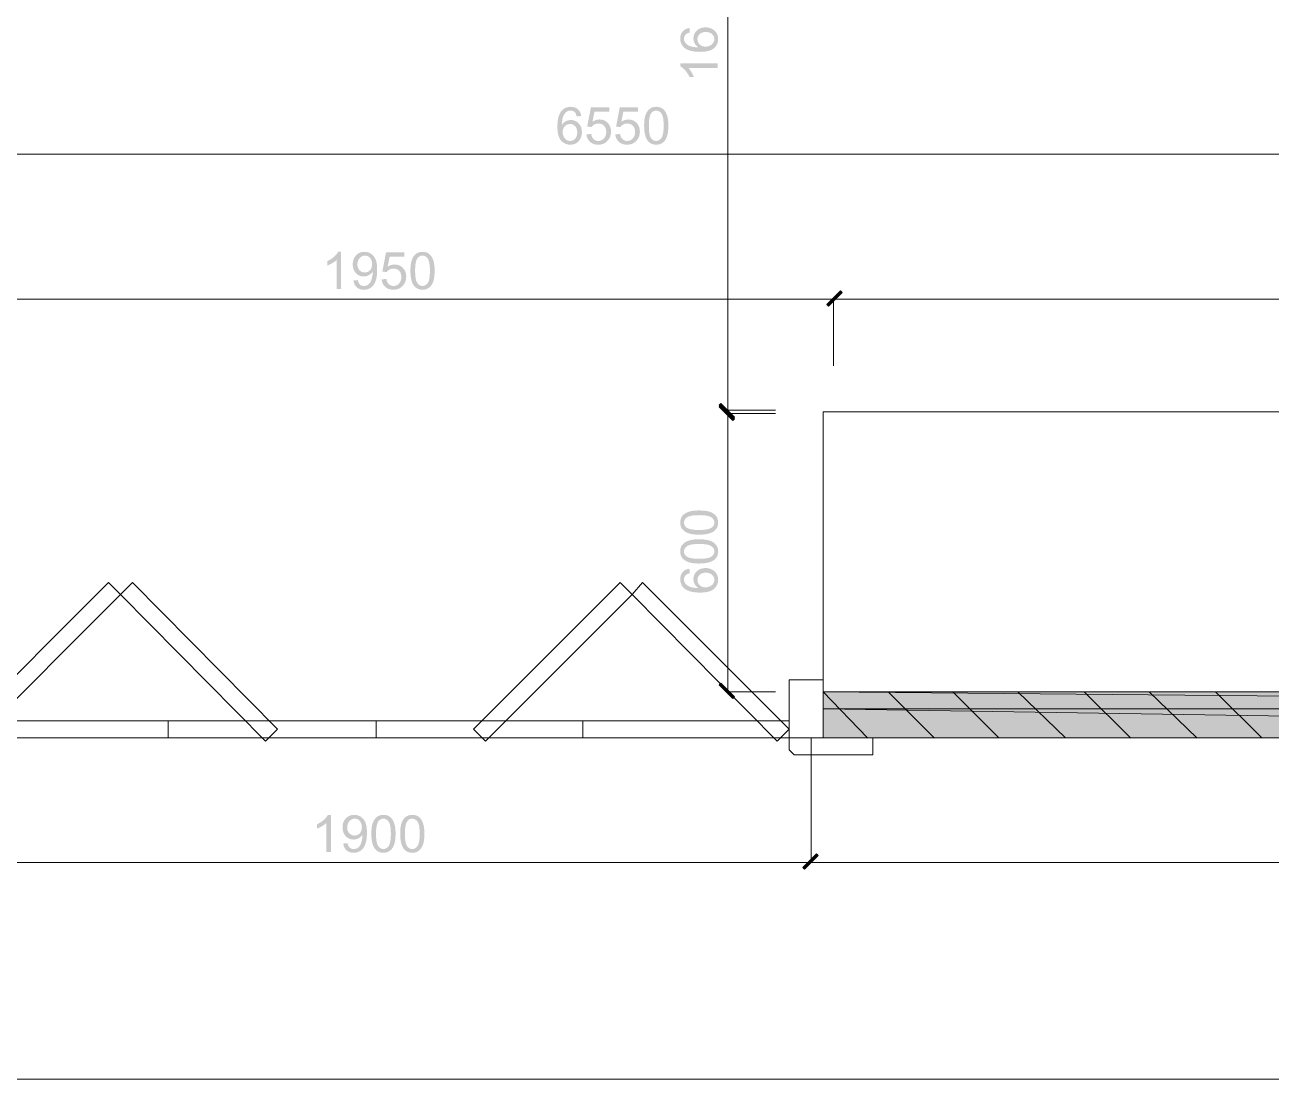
# Model space of a CAD drawing. Header units: inches. Extents: x 23 to 314, y 14 to 225.
# Drawn here: x 81.74 to 118.97, y 119.25 to 150.74 of the extents above; entities that cross this region are included whole.
import ezdxf

# ---------------------------------------------------------------- set-up
doc = ezdxf.new("R2010")
doc.units = ezdxf.units.IN
for name, color, linetype in [('BUYSER', 7, 'Continuous'), ('DIM', 7, 'Continuous'), ('KAHUYQNER', 7, 'Continuous'), ('walls', 7, 'Continuous')]:
    doc.layers.add(name, color=color, linetype=linetype)

msp = doc.modelspace()

# ---------------------------------------------------------------- hatches: boundary and pattern name
at = {"layer": 'BUYSER', "true_color": 0x939598, "transparency": 33554687}
for points in [[(160.692, 130.309), (105.595, 130.309), (105.595, 130.819), (160.692, 130.819)], [(160.692, 129.443), (105.595, 129.443), (105.595, 130.309), (160.692, 130.309)]]:
    msp.add_hatch(color=252, dxfattribs=at).paths.add_polyline_path(points, flags=0)
at = {"layer": 'DIM', "true_color": 0x6ec1dd, "transparency": 33554687}
h = msp.add_hatch(color=133, dxfattribs=at)
edge = h.paths.add_edge_path(flags=0)
edge.add_spline(control_points=[(101.597, 150.647), (101.597, 150.647), (101.608, 150.512), (101.608, 150.512), (101.555, 150.5), (101.516, 150.483), (101.492, 150.46), (101.453, 150.424), (101.433, 150.379), (101.433, 150.324), (101.433, 150.281), (101.445, 150.243), (101.47, 150.21), (101.5, 150.168), (101.546, 150.134), (101.607, 150.109), (101.636, 150.097), (101.673, 150.087), (101.717, 150.08), (101.761, 150.073), (101.81, 150.07), (101.863, 150.07), (101.813, 150.103), (101.776, 150.143), (101.752, 150.19), (101.728, 150.237), (101.716, 150.287), (101.716, 150.339), (101.716, 150.43), (101.749, 150.508), (101.816, 150.571), (101.883, 150.635), (101.97, 150.667), (102.075, 150.667), (102.144, 150.667), (102.209, 150.652), (102.268, 150.622), (102.328, 150.593), (102.374, 150.551), (102.406, 150.499), (102.438, 150.446), (102.454, 150.386), (102.454, 150.32), (102.454, 150.207), (102.412, 150.114), (102.329, 150.042), (102.245, 149.971), (102.108, 149.935), (101.916, 149.935), (101.702, 149.935), (101.546, 149.974), (101.448, 150.053), (101.364, 150.122), (101.321, 150.216), (101.321, 150.333), (101.321, 150.42), (101.346, 150.491), (101.394, 150.547), (101.443, 150.603), (101.511, 150.636), (101.597, 150.647)], knot_values=[0, 0, 0, 0, 1, 1, 1, 2, 2, 2, 3, 3, 3, 4, 4, 4, 5, 5, 5, 6, 6, 6, 7, 7, 7, 8, 8, 8, 9, 9, 9, 10, 10, 10, 11, 11, 11, 12, 12, 12, 13, 13, 13, 14, 14, 14, 15, 15, 15, 16, 16, 16, 17, 17, 17, 18, 18, 18, 19, 19, 19, 20, 20, 20, 20], degree=3, periodic=1)
edge = h.paths.add_edge_path(flags=0)
edge.add_spline(control_points=[(102.076, 150.091), (102.122, 150.091), (102.167, 150.101), (102.209, 150.121), (102.252, 150.14), (102.285, 150.168), (102.308, 150.204), (102.331, 150.24), (102.342, 150.278), (102.342, 150.317), (102.342, 150.375), (102.319, 150.424), (102.272, 150.466), (102.225, 150.507), (102.162, 150.528), (102.083, 150.528), (102.008, 150.528), (101.947, 150.507), (101.903, 150.466), (101.858, 150.425), (101.836, 150.374), (101.836, 150.312), (101.836, 150.251), (101.858, 150.198), (101.902, 150.156), (101.947, 150.113), (102.005, 150.091), (102.076, 150.091)], knot_values=[0, 0, 0, 0, 1, 1, 1, 2, 2, 2, 3, 3, 3, 4, 4, 4, 5, 5, 5, 6, 6, 6, 7, 7, 7, 8, 8, 8, 9, 9, 9, 9], degree=3, periodic=1)
h = msp.add_hatch(color=133, dxfattribs=at)
edge = h.paths.add_edge_path(flags=0)
edge.add_spline(control_points=[(102.435, 149.592), (102.435, 149.592), (102.435, 149.456), (102.435, 149.456), (102.435, 149.456), (101.567, 149.456), (101.567, 149.456), (101.597, 149.424), (101.628, 149.381), (101.66, 149.328), (101.691, 149.274), (101.715, 149.226), (101.731, 149.183), (101.731, 149.183), (101.6, 149.183), (101.6, 149.183), (101.564, 149.26), (101.521, 149.326), (101.47, 149.383), (101.419, 149.44), (101.37, 149.48), (101.321, 149.504), (101.321, 149.504), (101.321, 149.592), (101.321, 149.592), (101.321, 149.592), (102.435, 149.592), (102.435, 149.592)], knot_values=[0, 0, 0, 0, 1, 1, 1, 2, 2, 2, 3, 3, 3, 4, 4, 4, 5, 5, 5, 6, 6, 6, 7, 7, 7, 8, 8, 8, 9, 9, 9, 9], degree=3, periodic=1)
h = msp.add_hatch(color=133, dxfattribs=at)
edge = h.paths.add_edge_path(flags=0)
edge.add_spline(control_points=[(98.364, 148.017), (98.364, 148.017), (98.229, 148.007), (98.229, 148.007), (98.217, 148.06), (98.2, 148.099), (98.177, 148.123), (98.141, 148.162), (98.096, 148.182), (98.041, 148.182), (97.998, 148.182), (97.96, 148.17), (97.927, 148.145), (97.885, 148.115), (97.851, 148.069), (97.825, 148.008), (97.813, 147.979), (97.804, 147.942), (97.797, 147.898), (97.79, 147.853), (97.787, 147.805), (97.787, 147.752), (97.82, 147.802), (97.86, 147.839), (97.907, 147.863), (97.954, 147.887), (98.004, 147.899), (98.056, 147.899), (98.147, 147.899), (98.224, 147.866), (98.288, 147.799), (98.352, 147.732), (98.384, 147.645), (98.384, 147.54), (98.384, 147.471), (98.369, 147.406), (98.339, 147.347), (98.31, 147.287), (98.268, 147.241), (98.216, 147.209), (98.163, 147.177), (98.103, 147.161), (98.037, 147.161), (97.924, 147.161), (97.831, 147.203), (97.759, 147.286), (97.687, 147.37), (97.651, 147.507), (97.651, 147.699), (97.651, 147.913), (97.691, 148.069), (97.77, 148.167), (97.839, 148.251), (97.932, 148.294), (98.049, 148.294), (98.137, 148.294), (98.208, 148.269), (98.264, 148.221), (98.32, 148.172), (98.353, 148.104), (98.364, 148.017)], knot_values=[0, 0, 0, 0, 1, 1, 1, 2, 2, 2, 3, 3, 3, 4, 4, 4, 5, 5, 5, 6, 6, 6, 7, 7, 7, 8, 8, 8, 9, 9, 9, 10, 10, 10, 11, 11, 11, 12, 12, 12, 13, 13, 13, 14, 14, 14, 15, 15, 15, 16, 16, 16, 17, 17, 17, 18, 18, 18, 19, 19, 19, 20, 20, 20, 20], degree=3, periodic=1)
edge = h.paths.add_edge_path(flags=0)
edge.add_spline(control_points=[(97.808, 147.539), (97.808, 147.493), (97.818, 147.448), (97.838, 147.406), (97.857, 147.363), (97.885, 147.33), (97.921, 147.307), (97.957, 147.284), (97.995, 147.273), (98.034, 147.273), (98.092, 147.273), (98.141, 147.296), (98.183, 147.343), (98.224, 147.389), (98.245, 147.452), (98.245, 147.532), (98.245, 147.607), (98.224, 147.667), (98.183, 147.712), (98.142, 147.757), (98.091, 147.779), (98.029, 147.779), (97.967, 147.779), (97.915, 147.757), (97.872, 147.712), (97.83, 147.668), (97.808, 147.61), (97.808, 147.539)], knot_values=[0, 0, 0, 0, 1, 1, 1, 2, 2, 2, 3, 3, 3, 4, 4, 4, 5, 5, 5, 6, 6, 6, 7, 7, 7, 8, 8, 8, 9, 9, 9, 9], degree=3, periodic=1)
h = msp.add_hatch(color=133, dxfattribs=at)
edge = h.paths.add_edge_path(flags=0)
edge.add_spline(control_points=[(98.519, 147.47), (98.519, 147.47), (98.662, 147.482), (98.662, 147.482), (98.673, 147.413), (98.697, 147.36), (98.736, 147.325), (98.775, 147.29), (98.821, 147.273), (98.876, 147.273), (98.941, 147.273), (98.996, 147.298), (99.042, 147.347), (99.087, 147.396), (99.11, 147.462), (99.11, 147.544), (99.11, 147.621), (99.088, 147.682), (99.045, 147.727), (99.001, 147.772), (98.944, 147.795), (98.873, 147.795), (98.829, 147.795), (98.79, 147.785), (98.756, 147.765), (98.721, 147.746), (98.693, 147.72), (98.671, 147.688), (98.671, 147.688), (98.543, 147.704), (98.543, 147.704), (98.543, 147.704), (98.651, 148.274), (98.651, 148.274), (98.651, 148.274), (99.203, 148.274), (99.203, 148.274), (99.203, 148.274), (99.203, 148.144), (99.203, 148.144), (99.203, 148.144), (98.76, 148.144), (98.76, 148.144), (98.76, 148.144), (98.699, 147.846), (98.699, 147.846), (98.767, 147.892), (98.837, 147.915), (98.909, 147.915), (99.006, 147.915), (99.088, 147.882), (99.155, 147.815), (99.221, 147.748), (99.255, 147.662), (99.255, 147.556), (99.255, 147.456), (99.225, 147.369), (99.167, 147.296), (99.095, 147.206), (98.998, 147.161), (98.876, 147.161), (98.775, 147.161), (98.692, 147.189), (98.629, 147.245), (98.565, 147.301), (98.528, 147.377), (98.519, 147.47)], knot_values=[0, 0, 0, 0, 1, 1, 1, 2, 2, 2, 3, 3, 3, 4, 4, 4, 5, 5, 5, 6, 6, 6, 7, 7, 7, 8, 8, 8, 9, 9, 9, 10, 10, 10, 11, 11, 11, 12, 12, 12, 13, 13, 13, 14, 14, 14, 15, 15, 15, 16, 16, 16, 17, 17, 17, 18, 18, 18, 19, 19, 19, 20, 20, 20, 21, 21, 21, 22, 22, 22, 22], degree=3, periodic=1)
h = msp.add_hatch(color=133, dxfattribs=at)
edge = h.paths.add_edge_path(flags=0)
edge.add_spline(control_points=[(99.381, 147.47), (99.381, 147.47), (99.524, 147.482), (99.524, 147.482), (99.534, 147.413), (99.559, 147.36), (99.598, 147.325), (99.636, 147.29), (99.683, 147.273), (99.737, 147.273), (99.802, 147.273), (99.858, 147.298), (99.903, 147.347), (99.949, 147.396), (99.972, 147.462), (99.972, 147.544), (99.972, 147.621), (99.95, 147.682), (99.906, 147.727), (99.863, 147.772), (99.806, 147.795), (99.735, 147.795), (99.691, 147.795), (99.652, 147.785), (99.617, 147.765), (99.583, 147.746), (99.555, 147.72), (99.533, 147.688), (99.533, 147.688), (99.405, 147.704), (99.405, 147.704), (99.405, 147.704), (99.513, 148.274), (99.513, 148.274), (99.513, 148.274), (100.064, 148.274), (100.064, 148.274), (100.064, 148.274), (100.064, 148.144), (100.064, 148.144), (100.064, 148.144), (99.621, 148.144), (99.621, 148.144), (99.621, 148.144), (99.561, 147.846), (99.561, 147.846), (99.628, 147.892), (99.698, 147.915), (99.771, 147.915), (99.868, 147.915), (99.95, 147.882), (100.016, 147.815), (100.083, 147.748), (100.116, 147.662), (100.116, 147.556), (100.116, 147.456), (100.087, 147.369), (100.029, 147.296), (99.957, 147.206), (99.86, 147.161), (99.737, 147.161), (99.636, 147.161), (99.554, 147.189), (99.49, 147.245), (99.426, 147.301), (99.39, 147.377), (99.381, 147.47)], knot_values=[0, 0, 0, 0, 1, 1, 1, 2, 2, 2, 3, 3, 3, 4, 4, 4, 5, 5, 5, 6, 6, 6, 7, 7, 7, 8, 8, 8, 9, 9, 9, 10, 10, 10, 11, 11, 11, 12, 12, 12, 13, 13, 13, 14, 14, 14, 15, 15, 15, 16, 16, 16, 17, 17, 17, 18, 18, 18, 19, 19, 19, 20, 20, 20, 21, 21, 21, 22, 22, 22, 22], degree=3, periodic=1)
h = msp.add_hatch(color=133, dxfattribs=at)
edge = h.paths.add_edge_path(flags=0)
edge.add_spline(control_points=[(100.243, 147.727), (100.243, 147.792), (100.246, 147.851), (100.252, 147.904), (100.259, 147.957), (100.269, 148.003), (100.283, 148.043), (100.31, 148.123), (100.35, 148.185), (100.403, 148.228), (100.457, 148.272), (100.524, 148.294), (100.604, 148.294), (100.663, 148.294), (100.715, 148.282), (100.761, 148.258), (100.806, 148.234), (100.843, 148.199), (100.872, 148.154), (100.901, 148.11), (100.924, 148.055), (100.941, 147.989), (100.958, 147.924), (100.966, 147.837), (100.966, 147.727), (100.966, 147.595), (100.953, 147.49), (100.926, 147.411), (100.9, 147.333), (100.86, 147.271), (100.806, 147.227), (100.752, 147.183), (100.685, 147.161), (100.604, 147.161), (100.497, 147.161), (100.413, 147.199), (100.352, 147.276), (100.279, 147.369), (100.243, 147.519), (100.243, 147.727)], knot_values=[0, 0, 0, 0, 1, 1, 1, 2, 2, 2, 3, 3, 3, 4, 4, 4, 5, 5, 5, 6, 6, 6, 7, 7, 7, 8, 8, 8, 9, 9, 9, 10, 10, 10, 11, 11, 11, 12, 12, 12, 13, 13, 13, 13], degree=3, periodic=1)
edge = h.paths.add_edge_path(flags=0)
edge.add_spline(control_points=[(100.383, 147.727), (100.383, 147.546), (100.404, 147.425), (100.446, 147.364), (100.488, 147.303), (100.541, 147.273), (100.604, 147.273), (100.666, 147.273), (100.718, 147.303), (100.761, 147.364), (100.804, 147.425), (100.826, 147.546), (100.826, 147.727), (100.826, 147.909), (100.805, 148.031), (100.762, 148.091), (100.719, 148.151), (100.666, 148.181), (100.603, 148.181), (100.541, 148.181), (100.491, 148.154), (100.453, 148.101), (100.406, 148.034), (100.383, 147.909), (100.383, 147.727)], knot_values=[0, 0, 0, 0, 1, 1, 1, 2, 2, 2, 3, 3, 3, 4, 4, 4, 5, 5, 5, 6, 6, 6, 7, 7, 7, 8, 8, 8, 8], degree=3, periodic=1)
h = msp.add_hatch(color=133, dxfattribs=at)
edge = h.paths.add_edge_path(flags=0)
edge.add_spline(control_points=[(91.188, 142.847), (91.188, 142.847), (91.052, 142.847), (91.052, 142.847), (91.052, 142.847), (91.052, 143.715), (91.052, 143.715), (91.02, 143.685), (90.977, 143.654), (90.923, 143.623), (90.87, 143.591), (90.822, 143.567), (90.779, 143.551), (90.779, 143.551), (90.779, 143.683), (90.779, 143.683), (90.855, 143.719), (90.922, 143.762), (90.979, 143.813), (91.035, 143.863), (91.076, 143.913), (91.1, 143.961), (91.1, 143.961), (91.188, 143.961), (91.188, 143.961), (91.188, 143.961), (91.188, 142.847), (91.188, 142.847)], knot_values=[0, 0, 0, 0, 1, 1, 1, 2, 2, 2, 3, 3, 3, 4, 4, 4, 5, 5, 5, 6, 6, 6, 7, 7, 7, 8, 8, 8, 9, 9, 9, 9], degree=3, periodic=1)
h = msp.add_hatch(color=133, dxfattribs=at)
edge = h.paths.add_edge_path(flags=0)
edge.add_spline(control_points=[(91.557, 143.104), (91.557, 143.104), (91.688, 143.116), (91.688, 143.116), (91.698, 143.055), (91.72, 143.011), (91.751, 142.983), (91.783, 142.955), (91.823, 142.941), (91.872, 142.941), (91.914, 142.941), (91.951, 142.95), (91.982, 142.969), (92.013, 142.988), (92.039, 143.014), (92.059, 143.045), (92.078, 143.077), (92.095, 143.12), (92.109, 143.175), (92.123, 143.23), (92.131, 143.286), (92.131, 143.342), (92.131, 143.342), (92.131, 143.37), (92.131, 143.37), (92.104, 143.327), (92.067, 143.292), (92.019, 143.265), (91.971, 143.237), (91.92, 143.224), (91.865, 143.224), (91.774, 143.224), (91.697, 143.257), (91.633, 143.323), (91.569, 143.39), (91.536, 143.478), (91.536, 143.587), (91.536, 143.699), (91.57, 143.789), (91.636, 143.858), (91.703, 143.927), (91.786, 143.961), (91.885, 143.961), (91.921, 143.961), (91.956, 143.957), (91.989, 143.947), (92.022, 143.937), (92.053, 143.923), (92.083, 143.903), (92.143, 143.864), (92.188, 143.809), (92.219, 143.737), (92.25, 143.665), (92.266, 143.561), (92.266, 143.425), (92.266, 143.283), (92.251, 143.17), (92.22, 143.087), (92.19, 143.003), (92.144, 142.939), (92.083, 142.895), (92.022, 142.851), (91.95, 142.829), (91.869, 142.829), (91.782, 142.829), (91.712, 142.852), (91.657, 142.9), (91.602, 142.948), (91.569, 143.016), (91.557, 143.104)], knot_values=[0, 0, 0, 0, 1, 1, 1, 2, 2, 2, 3, 3, 3, 4, 4, 4, 5, 5, 5, 6, 6, 6, 7, 7, 7, 8, 8, 8, 9, 9, 9, 10, 10, 10, 11, 11, 11, 12, 12, 12, 13, 13, 13, 14, 14, 14, 15, 15, 15, 16, 16, 16, 17, 17, 17, 18, 18, 18, 19, 19, 19, 20, 20, 20, 21, 21, 21, 22, 22, 22, 23, 23, 23, 23], degree=3, periodic=1)
edge = h.paths.add_edge_path(flags=0)
edge.add_spline(control_points=[(92.115, 143.594), (92.115, 143.672), (92.094, 143.734), (92.052, 143.78), (92.011, 143.826), (91.961, 143.849), (91.902, 143.849), (91.841, 143.849), (91.789, 143.824), (91.744, 143.774), (91.699, 143.725), (91.676, 143.661), (91.676, 143.582), (91.676, 143.512), (91.698, 143.455), (91.74, 143.41), (91.782, 143.366), (91.835, 143.344), (91.898, 143.344), (91.961, 143.344), (92.012, 143.366), (92.053, 143.41), (92.094, 143.454), (92.115, 143.515), (92.115, 143.594)], knot_values=[0, 0, 0, 0, 1, 1, 1, 2, 2, 2, 3, 3, 3, 4, 4, 4, 5, 5, 5, 6, 6, 6, 7, 7, 7, 8, 8, 8, 8], degree=3, periodic=1)
h = msp.add_hatch(color=133, dxfattribs=at)
edge = h.paths.add_edge_path(flags=0)
edge.add_spline(control_points=[(92.398, 143.138), (92.398, 143.138), (92.541, 143.15), (92.541, 143.15), (92.552, 143.081), (92.576, 143.028), (92.615, 142.993), (92.654, 142.958), (92.7, 142.941), (92.755, 142.941), (92.82, 142.941), (92.875, 142.965), (92.921, 143.015), (92.966, 143.064), (92.989, 143.13), (92.989, 143.211), (92.989, 143.289), (92.967, 143.35), (92.924, 143.395), (92.88, 143.44), (92.823, 143.463), (92.752, 143.463), (92.708, 143.463), (92.669, 143.453), (92.635, 143.433), (92.6, 143.413), (92.572, 143.387), (92.55, 143.355), (92.55, 143.355), (92.422, 143.372), (92.422, 143.372), (92.422, 143.372), (92.53, 143.942), (92.53, 143.942), (92.53, 143.942), (93.082, 143.942), (93.082, 143.942), (93.082, 143.942), (93.082, 143.812), (93.082, 143.812), (93.082, 143.812), (92.639, 143.812), (92.639, 143.812), (92.639, 143.812), (92.578, 143.513), (92.578, 143.513), (92.646, 143.56), (92.716, 143.583), (92.788, 143.583), (92.885, 143.583), (92.967, 143.55), (93.034, 143.483), (93.1, 143.416), (93.134, 143.329), (93.134, 143.224), (93.134, 143.124), (93.104, 143.037), (93.046, 142.963), (92.974, 142.873), (92.877, 142.829), (92.755, 142.829), (92.654, 142.829), (92.571, 142.857), (92.508, 142.913), (92.444, 142.969), (92.407, 143.044), (92.398, 143.138)], knot_values=[0, 0, 0, 0, 1, 1, 1, 2, 2, 2, 3, 3, 3, 4, 4, 4, 5, 5, 5, 6, 6, 6, 7, 7, 7, 8, 8, 8, 9, 9, 9, 10, 10, 10, 11, 11, 11, 12, 12, 12, 13, 13, 13, 14, 14, 14, 15, 15, 15, 16, 16, 16, 17, 17, 17, 18, 18, 18, 19, 19, 19, 20, 20, 20, 21, 21, 21, 22, 22, 22, 22], degree=3, periodic=1)
h = msp.add_hatch(color=133, dxfattribs=at)
edge = h.paths.add_edge_path(flags=0)
edge.add_spline(control_points=[(93.26, 143.395), (93.26, 143.46), (93.263, 143.519), (93.27, 143.572), (93.276, 143.625), (93.286, 143.671), (93.3, 143.711), (93.327, 143.791), (93.367, 143.852), (93.421, 143.896), (93.474, 143.94), (93.541, 143.961), (93.622, 143.961), (93.681, 143.961), (93.733, 143.949), (93.778, 143.925), (93.823, 143.901), (93.86, 143.867), (93.889, 143.822), (93.918, 143.777), (93.941, 143.722), (93.958, 143.657), (93.975, 143.592), (93.983, 143.505), (93.983, 143.395), (93.983, 143.263), (93.97, 143.158), (93.944, 143.079), (93.917, 143), (93.877, 142.939), (93.823, 142.895), (93.77, 142.851), (93.702, 142.829), (93.622, 142.829), (93.515, 142.829), (93.431, 142.867), (93.37, 142.944), (93.296, 143.036), (93.26, 143.187), (93.26, 143.395)], knot_values=[0, 0, 0, 0, 1, 1, 1, 2, 2, 2, 3, 3, 3, 4, 4, 4, 5, 5, 5, 6, 6, 6, 7, 7, 7, 8, 8, 8, 9, 9, 9, 10, 10, 10, 11, 11, 11, 12, 12, 12, 13, 13, 13, 13], degree=3, periodic=1)
edge = h.paths.add_edge_path(flags=0)
edge.add_spline(control_points=[(93.4, 143.395), (93.4, 143.213), (93.421, 143.092), (93.463, 143.032), (93.506, 142.971), (93.559, 142.941), (93.622, 142.941), (93.683, 142.941), (93.735, 142.971), (93.779, 143.032), (93.822, 143.092), (93.843, 143.213), (93.843, 143.395), (93.843, 143.577), (93.822, 143.699), (93.779, 143.759), (93.737, 143.819), (93.684, 143.849), (93.62, 143.849), (93.558, 143.849), (93.508, 143.822), (93.47, 143.769), (93.423, 143.702), (93.4, 143.577), (93.4, 143.395)], knot_values=[0, 0, 0, 0, 1, 1, 1, 2, 2, 2, 3, 3, 3, 4, 4, 4, 5, 5, 5, 6, 6, 6, 7, 7, 7, 8, 8, 8, 8], degree=3, periodic=1)
for points in [[(105.748, 142.338), (105.697, 142.389), (106.105, 142.796), (106.156, 142.745)], [(106.105, 142.796), (106.156, 142.745), (105.748, 142.338), (105.697, 142.389)], [(102.945, 139.025), (102.894, 138.974), (102.486, 139.382), (102.537, 139.433)], [(102.486, 139.331), (102.537, 139.382), (102.945, 138.974), (102.894, 138.923)], [(102.945, 130.666), (102.894, 130.615), (102.486, 131.023), (102.537, 131.074)], [(105.391, 125.977), (105.442, 125.926), (105.035, 125.518), (104.984, 125.569)], [(105.035, 125.518), (104.984, 125.569), (105.391, 125.977), (105.442, 125.926)]]:
    msp.add_hatch(color=133, dxfattribs=at).paths.add_polyline_path(points, flags=0)
h = msp.add_hatch(color=133, dxfattribs=at)
edge = h.paths.add_edge_path(flags=0)
edge.add_spline(control_points=[(101.888, 135.512), (101.823, 135.512), (101.764, 135.515), (101.711, 135.522), (101.658, 135.528), (101.612, 135.538), (101.572, 135.552), (101.492, 135.579), (101.43, 135.619), (101.387, 135.673), (101.343, 135.726), (101.321, 135.793), (101.321, 135.874), (101.321, 135.933), (101.333, 135.985), (101.357, 136.03), (101.381, 136.075), (101.416, 136.112), (101.46, 136.141), (101.505, 136.17), (101.56, 136.193), (101.625, 136.21), (101.691, 136.227), (101.778, 136.235), (101.888, 136.235), (102.02, 136.235), (102.125, 136.222), (102.204, 136.195), (102.282, 136.169), (102.344, 136.129), (102.388, 136.075), (102.432, 136.021), (102.454, 135.954), (102.454, 135.874), (102.454, 135.767), (102.416, 135.683), (102.339, 135.622), (102.246, 135.548), (102.096, 135.512), (101.888, 135.512)], knot_values=[0, 0, 0, 0, 1, 1, 1, 2, 2, 2, 3, 3, 3, 4, 4, 4, 5, 5, 5, 6, 6, 6, 7, 7, 7, 8, 8, 8, 9, 9, 9, 10, 10, 10, 11, 11, 11, 12, 12, 12, 13, 13, 13, 13], degree=3, periodic=1)
edge = h.paths.add_edge_path(flags=0)
edge.add_spline(control_points=[(101.888, 135.652), (102.069, 135.652), (102.19, 135.673), (102.251, 135.715), (102.312, 135.758), (102.342, 135.81), (102.342, 135.874), (102.342, 135.935), (102.312, 135.987), (102.251, 136.031), (102.19, 136.074), (102.069, 136.095), (101.888, 136.095), (101.705, 136.095), (101.584, 136.074), (101.524, 136.031), (101.464, 135.989), (101.434, 135.936), (101.434, 135.872), (101.434, 135.81), (101.46, 135.76), (101.513, 135.722), (101.581, 135.675), (101.706, 135.652), (101.888, 135.652)], knot_values=[0, 0, 0, 0, 1, 1, 1, 2, 2, 2, 3, 3, 3, 4, 4, 4, 5, 5, 5, 6, 6, 6, 7, 7, 7, 8, 8, 8, 8], degree=3, periodic=1)
h = msp.add_hatch(color=133, dxfattribs=at)
edge = h.paths.add_edge_path(flags=0)
edge.add_spline(control_points=[(101.888, 134.65), (101.823, 134.65), (101.764, 134.653), (101.711, 134.66), (101.658, 134.666), (101.612, 134.677), (101.572, 134.69), (101.492, 134.717), (101.43, 134.758), (101.387, 134.811), (101.343, 134.864), (101.321, 134.931), (101.321, 135.012), (101.321, 135.071), (101.333, 135.123), (101.357, 135.168), (101.381, 135.213), (101.416, 135.25), (101.46, 135.279), (101.505, 135.308), (101.56, 135.331), (101.625, 135.348), (101.691, 135.365), (101.778, 135.374), (101.888, 135.374), (102.02, 135.374), (102.125, 135.36), (102.204, 135.334), (102.282, 135.307), (102.344, 135.267), (102.388, 135.213), (102.432, 135.16), (102.454, 135.093), (102.454, 135.012), (102.454, 134.905), (102.416, 134.821), (102.339, 134.76), (102.246, 134.687), (102.096, 134.65), (101.888, 134.65)], knot_values=[0, 0, 0, 0, 1, 1, 1, 2, 2, 2, 3, 3, 3, 4, 4, 4, 5, 5, 5, 6, 6, 6, 7, 7, 7, 8, 8, 8, 9, 9, 9, 10, 10, 10, 11, 11, 11, 12, 12, 12, 13, 13, 13, 13], degree=3, periodic=1)
edge = h.paths.add_edge_path(flags=0)
edge.add_spline(control_points=[(101.888, 134.79), (102.069, 134.79), (102.19, 134.811), (102.251, 134.854), (102.312, 134.896), (102.342, 134.949), (102.342, 135.012), (102.342, 135.073), (102.312, 135.126), (102.251, 135.169), (102.19, 135.212), (102.069, 135.234), (101.888, 135.234), (101.705, 135.234), (101.584, 135.212), (101.524, 135.17), (101.464, 135.127), (101.434, 135.074), (101.434, 135.01), (101.434, 134.948), (101.46, 134.898), (101.513, 134.86), (101.581, 134.814), (101.706, 134.79), (101.888, 134.79)], knot_values=[0, 0, 0, 0, 1, 1, 1, 2, 2, 2, 3, 3, 3, 4, 4, 4, 5, 5, 5, 6, 6, 6, 7, 7, 7, 8, 8, 8, 8], degree=3, periodic=1)
h = msp.add_hatch(color=133, dxfattribs=at)
edge = h.paths.add_edge_path(flags=0)
edge.add_spline(control_points=[(101.597, 134.495), (101.597, 134.495), (101.608, 134.36), (101.608, 134.36), (101.555, 134.348), (101.516, 134.33), (101.492, 134.308), (101.453, 134.272), (101.433, 134.227), (101.433, 134.172), (101.433, 134.129), (101.445, 134.091), (101.47, 134.058), (101.5, 134.016), (101.546, 133.982), (101.607, 133.956), (101.636, 133.944), (101.673, 133.935), (101.717, 133.928), (101.761, 133.921), (101.81, 133.918), (101.863, 133.918), (101.813, 133.951), (101.776, 133.991), (101.752, 134.038), (101.728, 134.085), (101.716, 134.135), (101.716, 134.187), (101.716, 134.278), (101.749, 134.355), (101.816, 134.419), (101.883, 134.483), (101.97, 134.515), (102.075, 134.515), (102.144, 134.515), (102.209, 134.5), (102.268, 134.47), (102.328, 134.44), (102.374, 134.399), (102.406, 134.347), (102.438, 134.294), (102.454, 134.234), (102.454, 134.168), (102.454, 134.055), (102.412, 133.962), (102.329, 133.89), (102.245, 133.818), (102.108, 133.782), (101.916, 133.782), (101.702, 133.782), (101.546, 133.822), (101.448, 133.901), (101.364, 133.97), (101.321, 134.063), (101.321, 134.18), (101.321, 134.268), (101.346, 134.339), (101.394, 134.395), (101.443, 134.451), (101.511, 134.484), (101.597, 134.495)], knot_values=[0, 0, 0, 0, 1, 1, 1, 2, 2, 2, 3, 3, 3, 4, 4, 4, 5, 5, 5, 6, 6, 6, 7, 7, 7, 8, 8, 8, 9, 9, 9, 10, 10, 10, 11, 11, 11, 12, 12, 12, 13, 13, 13, 14, 14, 14, 15, 15, 15, 16, 16, 16, 17, 17, 17, 18, 18, 18, 19, 19, 19, 20, 20, 20, 20], degree=3, periodic=1)
edge = h.paths.add_edge_path(flags=0)
edge.add_spline(control_points=[(102.076, 133.939), (102.122, 133.939), (102.167, 133.949), (102.209, 133.969), (102.252, 133.988), (102.285, 134.016), (102.308, 134.052), (102.331, 134.088), (102.342, 134.126), (102.342, 134.165), (102.342, 134.223), (102.319, 134.272), (102.272, 134.314), (102.225, 134.355), (102.162, 134.376), (102.083, 134.376), (102.008, 134.376), (101.947, 134.355), (101.903, 134.314), (101.858, 134.273), (101.836, 134.222), (101.836, 134.16), (101.836, 134.098), (101.858, 134.046), (101.902, 134.003), (101.947, 133.96), (102.005, 133.939), (102.076, 133.939)], knot_values=[0, 0, 0, 0, 1, 1, 1, 2, 2, 2, 3, 3, 3, 4, 4, 4, 5, 5, 5, 6, 6, 6, 7, 7, 7, 8, 8, 8, 9, 9, 9, 9], degree=3, periodic=1)
h = msp.add_hatch(color=133, dxfattribs=at)
edge = h.paths.add_edge_path(flags=0)
edge.add_spline(control_points=[(90.882, 126.028), (90.882, 126.028), (90.746, 126.028), (90.746, 126.028), (90.746, 126.028), (90.746, 126.896), (90.746, 126.896), (90.714, 126.866), (90.671, 126.835), (90.618, 126.803), (90.564, 126.772), (90.516, 126.748), (90.473, 126.732), (90.473, 126.732), (90.473, 126.863), (90.473, 126.863), (90.55, 126.899), (90.616, 126.942), (90.673, 126.993), (90.73, 127.044), (90.77, 127.093), (90.794, 127.142), (90.794, 127.142), (90.882, 127.142), (90.882, 127.142), (90.882, 127.142), (90.882, 126.028), (90.882, 126.028)], knot_values=[0, 0, 0, 0, 1, 1, 1, 2, 2, 2, 3, 3, 3, 4, 4, 4, 5, 5, 5, 6, 6, 6, 7, 7, 7, 8, 8, 8, 9, 9, 9, 9], degree=3, periodic=1)
h = msp.add_hatch(color=133, dxfattribs=at)
edge = h.paths.add_edge_path(flags=0)
edge.add_spline(control_points=[(91.251, 126.284), (91.251, 126.284), (91.382, 126.297), (91.382, 126.297), (91.393, 126.235), (91.414, 126.191), (91.446, 126.163), (91.477, 126.135), (91.517, 126.121), (91.566, 126.121), (91.608, 126.121), (91.645, 126.131), (91.676, 126.15), (91.708, 126.169), (91.733, 126.194), (91.753, 126.226), (91.773, 126.257), (91.789, 126.301), (91.804, 126.356), (91.818, 126.411), (91.825, 126.466), (91.825, 126.523), (91.825, 126.523), (91.825, 126.55), (91.825, 126.55), (91.798, 126.508), (91.761, 126.473), (91.713, 126.445), (91.665, 126.418), (91.614, 126.404), (91.56, 126.404), (91.469, 126.404), (91.391, 126.437), (91.327, 126.504), (91.263, 126.57), (91.231, 126.658), (91.231, 126.767), (91.231, 126.879), (91.264, 126.97), (91.331, 127.038), (91.397, 127.107), (91.48, 127.142), (91.58, 127.142), (91.615, 127.142), (91.65, 127.137), (91.683, 127.127), (91.716, 127.118), (91.747, 127.103), (91.777, 127.084), (91.837, 127.045), (91.883, 126.989), (91.914, 126.917), (91.945, 126.846), (91.96, 126.741), (91.96, 126.605), (91.96, 126.463), (91.945, 126.351), (91.914, 126.267), (91.884, 126.183), (91.838, 126.119), (91.777, 126.075), (91.716, 126.031), (91.645, 126.009), (91.563, 126.009), (91.477, 126.009), (91.406, 126.033), (91.351, 126.081), (91.297, 126.129), (91.263, 126.197), (91.251, 126.284)], knot_values=[0, 0, 0, 0, 1, 1, 1, 2, 2, 2, 3, 3, 3, 4, 4, 4, 5, 5, 5, 6, 6, 6, 7, 7, 7, 8, 8, 8, 9, 9, 9, 10, 10, 10, 11, 11, 11, 12, 12, 12, 13, 13, 13, 14, 14, 14, 15, 15, 15, 16, 16, 16, 17, 17, 17, 18, 18, 18, 19, 19, 19, 20, 20, 20, 21, 21, 21, 22, 22, 22, 23, 23, 23, 23], degree=3, periodic=1)
edge = h.paths.add_edge_path(flags=0)
edge.add_spline(control_points=[(91.809, 126.774), (91.809, 126.853), (91.788, 126.915), (91.746, 126.961), (91.705, 127.006), (91.655, 127.029), (91.596, 127.029), (91.536, 127.029), (91.483, 127.004), (91.438, 126.955), (91.393, 126.905), (91.371, 126.841), (91.371, 126.763), (91.371, 126.693), (91.392, 126.635), (91.434, 126.591), (91.477, 126.546), (91.529, 126.524), (91.592, 126.524), (91.655, 126.524), (91.707, 126.546), (91.748, 126.59), (91.788, 126.634), (91.809, 126.695), (91.809, 126.774)], knot_values=[0, 0, 0, 0, 1, 1, 1, 2, 2, 2, 3, 3, 3, 4, 4, 4, 5, 5, 5, 6, 6, 6, 7, 7, 7, 8, 8, 8, 8], degree=3, periodic=1)
h = msp.add_hatch(color=133, dxfattribs=at)
edge = h.paths.add_edge_path(flags=0)
edge.add_spline(control_points=[(92.092, 126.575), (92.092, 126.64), (92.096, 126.699), (92.102, 126.752), (92.109, 126.805), (92.119, 126.851), (92.132, 126.891), (92.16, 126.971), (92.2, 127.033), (92.253, 127.076), (92.306, 127.12), (92.373, 127.142), (92.454, 127.142), (92.513, 127.142), (92.565, 127.13), (92.61, 127.106), (92.656, 127.082), (92.693, 127.047), (92.722, 127.003), (92.751, 126.958), (92.774, 126.903), (92.79, 126.838), (92.807, 126.772), (92.816, 126.685), (92.816, 126.575), (92.816, 126.443), (92.803, 126.338), (92.776, 126.259), (92.75, 126.181), (92.709, 126.119), (92.656, 126.075), (92.602, 126.031), (92.535, 126.009), (92.454, 126.009), (92.347, 126.009), (92.263, 126.047), (92.202, 126.124), (92.129, 126.217), (92.092, 126.367), (92.092, 126.575)], knot_values=[0, 0, 0, 0, 1, 1, 1, 2, 2, 2, 3, 3, 3, 4, 4, 4, 5, 5, 5, 6, 6, 6, 7, 7, 7, 8, 8, 8, 9, 9, 9, 10, 10, 10, 11, 11, 11, 12, 12, 12, 13, 13, 13, 13], degree=3, periodic=1)
edge = h.paths.add_edge_path(flags=0)
edge.add_spline(control_points=[(92.232, 126.575), (92.232, 126.394), (92.254, 126.273), (92.296, 126.212), (92.338, 126.151), (92.391, 126.121), (92.454, 126.121), (92.516, 126.121), (92.568, 126.151), (92.611, 126.212), (92.654, 126.273), (92.676, 126.394), (92.676, 126.575), (92.676, 126.758), (92.655, 126.879), (92.612, 126.939), (92.569, 126.999), (92.516, 127.029), (92.453, 127.029), (92.391, 127.029), (92.341, 127.003), (92.303, 126.95), (92.256, 126.882), (92.232, 126.757), (92.232, 126.575)], knot_values=[0, 0, 0, 0, 1, 1, 1, 2, 2, 2, 3, 3, 3, 4, 4, 4, 5, 5, 5, 6, 6, 6, 7, 7, 7, 8, 8, 8, 8], degree=3, periodic=1)
h = msp.add_hatch(color=133, dxfattribs=at)
edge = h.paths.add_edge_path(flags=0)
edge.add_spline(control_points=[(92.954, 126.575), (92.954, 126.64), (92.957, 126.699), (92.964, 126.752), (92.97, 126.805), (92.981, 126.851), (92.994, 126.891), (93.021, 126.971), (93.062, 127.033), (93.115, 127.076), (93.168, 127.12), (93.235, 127.142), (93.316, 127.142), (93.375, 127.142), (93.427, 127.13), (93.472, 127.106), (93.517, 127.082), (93.554, 127.047), (93.583, 127.003), (93.612, 126.958), (93.635, 126.903), (93.652, 126.838), (93.669, 126.772), (93.678, 126.685), (93.678, 126.575), (93.678, 126.443), (93.664, 126.338), (93.638, 126.259), (93.611, 126.181), (93.571, 126.119), (93.517, 126.075), (93.464, 126.031), (93.396, 126.009), (93.316, 126.009), (93.209, 126.009), (93.125, 126.047), (93.064, 126.124), (92.991, 126.217), (92.954, 126.367), (92.954, 126.575)], knot_values=[0, 0, 0, 0, 1, 1, 1, 2, 2, 2, 3, 3, 3, 4, 4, 4, 5, 5, 5, 6, 6, 6, 7, 7, 7, 8, 8, 8, 9, 9, 9, 10, 10, 10, 11, 11, 11, 12, 12, 12, 13, 13, 13, 13], degree=3, periodic=1)
edge = h.paths.add_edge_path(flags=0)
edge.add_spline(control_points=[(93.094, 126.575), (93.094, 126.394), (93.115, 126.273), (93.158, 126.212), (93.2, 126.151), (93.253, 126.121), (93.316, 126.121), (93.377, 126.121), (93.43, 126.151), (93.473, 126.212), (93.516, 126.273), (93.538, 126.394), (93.538, 126.575), (93.538, 126.758), (93.516, 126.879), (93.474, 126.939), (93.431, 126.999), (93.378, 127.029), (93.314, 127.029), (93.252, 127.029), (93.202, 127.003), (93.164, 126.95), (93.118, 126.882), (93.094, 126.757), (93.094, 126.575)], knot_values=[0, 0, 0, 0, 1, 1, 1, 2, 2, 2, 3, 3, 3, 4, 4, 4, 5, 5, 5, 6, 6, 6, 7, 7, 7, 8, 8, 8, 8], degree=3, periodic=1)

# ---------------------------------------------------------------- linework, layer by layer
at = {"layer": 'BUYSER', "color": 252, "linetype": 'Continuous', "lineweight": 5, "true_color": 0x939598}
for points in [[(160.692, 130.309), (160.692, 130.819), (105.595, 130.819)], [(160.692, 130.309), (105.595, 130.309), (105.595, 130.819)], [(105.595, 130.819), (160.692, 130.309)], [(160.692, 129.443), (160.692, 130.309), (105.595, 130.309)], [(160.692, 129.443), (105.595, 129.443), (105.595, 130.309)], [(105.595, 130.309), (160.692, 129.443)], [(160.692, 129.443), (105.595, 129.443)]]:
    msp.add_lwpolyline(points, dxfattribs=at)
at = {"layer": 'BUYSER', "color": 251, "linetype": 'Continuous', "lineweight": 5, "true_color": 0x636466}
for points in [[(106.92, 129.443), (105.595, 130.819)], [(108.908, 129.443), (107.532, 130.819)], [(110.845, 129.443), (109.469, 130.819)], [(112.833, 129.443), (111.406, 130.819)], [(114.77, 129.443), (113.393, 130.819)], [(116.757, 129.443), (115.33, 130.819)], [(118.694, 129.443), (117.318, 130.819)]]:
    msp.add_lwpolyline(points, dxfattribs=at)
at = {"layer": 'DIM', "color": 133, "linetype": 'Continuous', "lineweight": 5, "true_color": 0x6ec1dd}
for points in [[(104.117, 162.368), (102.741, 162.368), (102.741, 139.229)], [(53.913, 132.195), (53.913, 146.874), (144.739, 146.874)], [(105.748, 142.338), (105.697, 142.389), (106.105, 142.796)], [(106.105, 142.796), (105.697, 142.389), (105.748, 142.338)], [(105.748, 142.338), (106.156, 142.745), (106.105, 142.796)], [(106.105, 142.796), (105.748, 142.338)], [(106.105, 142.796), (106.156, 142.745), (105.748, 142.338)], [(105.748, 142.338), (106.105, 142.796)], [(105.901, 140.554), (105.901, 142.542), (78.888, 142.542)], [(105.901, 140.554), (105.901, 142.542)], [(144.739, 140.554), (144.739, 142.542), (105.901, 142.542)], [(102.945, 139.025), (102.537, 139.433), (102.486, 139.382)], [(102.486, 139.331), (102.537, 139.382), (102.945, 138.974)], [(102.945, 139.025), (102.894, 138.974), (102.486, 139.382)], [(102.486, 139.382), (102.945, 139.025)], [(102.486, 139.331), (102.894, 138.923), (102.945, 138.974)], [(102.945, 138.974), (102.486, 139.331)], [(104.168, 139.229), (102.741, 139.229)], [(104.168, 139.127), (102.741, 139.127), (102.741, 130.819)], [(102.945, 130.666), (102.537, 131.074), (102.486, 131.023)], [(102.945, 130.666), (102.894, 130.615), (102.486, 131.023)], [(102.486, 131.023), (102.945, 130.666)], [(104.168, 130.819), (102.741, 130.819)], [(105.238, 129.443), (105.238, 125.722), (78.888, 125.722)], [(105.238, 129.443), (105.238, 125.722)], [(160.692, 128.067), (160.692, 125.722), (105.238, 125.722)], [(105.391, 125.977), (104.984, 125.569), (105.035, 125.518)], [(105.035, 125.518), (104.984, 125.569), (105.391, 125.977)], [(105.391, 125.977), (105.442, 125.926), (105.035, 125.518)], [(105.035, 125.518), (105.391, 125.977)], [(105.035, 125.518), (105.442, 125.926), (105.391, 125.977)], [(105.391, 125.977), (105.035, 125.518)], [(191.222, 120.065), (191.222, 119.249), (53.913, 119.249)]]:
    msp.add_lwpolyline(points, dxfattribs=at)
at = {"layer": 'KAHUYQNER', "color": 8, "linetype": 'Continuous', "lineweight": 5, "true_color": 0x767676}
msp.add_lwpolyline([(105.595, 139.178), (144.739, 139.178), (144.739, 130.819), (105.595, 130.819), (105.595, 139.178)], close=True, dxfattribs=at)
at = {"layer": 'KAHUYQNER', "color": 18, "linetype": 'Continuous', "lineweight": 5, "true_color": 0x000000}
for points in [[(80.213, 129.341), (84.596, 133.724), (84.239, 134.081), (79.856, 129.698), (80.213, 129.341)], [(88.929, 129.341), (84.596, 133.724), (84.953, 134.081), (89.285, 129.698), (88.929, 129.341)], [(95.503, 129.341), (99.887, 133.724), (99.53, 134.081), (95.147, 129.698), (95.503, 129.341)], [(104.219, 129.341), (99.887, 133.724), (100.193, 134.081), (104.576, 129.698), (104.219, 129.341)], [(104.576, 131.176), (105.595, 131.176), (105.595, 129.443), (104.576, 129.443), (104.576, 131.176)], [(107.073, 128.933), (107.073, 129.443), (104.576, 129.443), (104.576, 129.086), (104.729, 128.933), (107.073, 128.933)]]:
    msp.add_lwpolyline(points, close=True, dxfattribs=at)
for points in [[(84.239, 134.081), (84.596, 133.724)], [(84.953, 134.081), (84.596, 133.724)], [(99.53, 134.081), (99.887, 133.724)], [(100.193, 134.081), (99.887, 133.724)]]:
    msp.add_lwpolyline(points, dxfattribs=at)
at = {"layer": 'KAHUYQNER', "color": 9, "linetype": 'Continuous', "lineweight": 5, "true_color": 0xc7c8ca}
for points in [[(79.856, 129.443), (86.023, 129.443), (86.023, 129.952), (79.856, 129.952), (79.856, 129.443)], [(92.241, 129.443), (86.023, 129.443), (86.023, 129.952), (92.241, 129.952), (92.241, 129.443)], [(92.241, 129.443), (98.409, 129.443), (98.409, 129.952), (92.241, 129.952), (92.241, 129.443)], [(104.576, 129.443), (98.409, 129.443), (98.409, 129.952), (104.576, 129.952), (104.576, 129.443)]]:
    msp.add_lwpolyline(points, close=True, dxfattribs=at)
at = {"layer": 'walls', "color": 18, "linetype": 'Continuous', "lineweight": 5, "true_color": 0x000000}
msp.add_lwpolyline([(121.548, 129.443), (105.595, 129.443), (105.595, 130.819), (121.548, 130.819)], dxfattribs=at)

doc.saveas('drawing.dxf')
